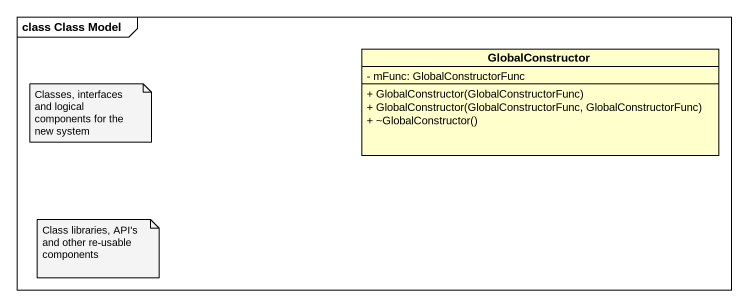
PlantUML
@startuml
mainframe class Class Model
hide circle
hide empty members
skinparam classAttributeIconSize 0
class GlobalConstructor {
  - mFunc: GlobalConstructorFunc
  + GlobalConstructor(GlobalConstructorFunc)
  + GlobalConstructor(GlobalConstructorFunc, GlobalConstructorFunc)
  + ~GlobalConstructor()
}
note as N1
  Classes, interfaces and logical components for the new system
end note
note as N2
  Class libraries, API's and other re-usable components
end note
@enduml
